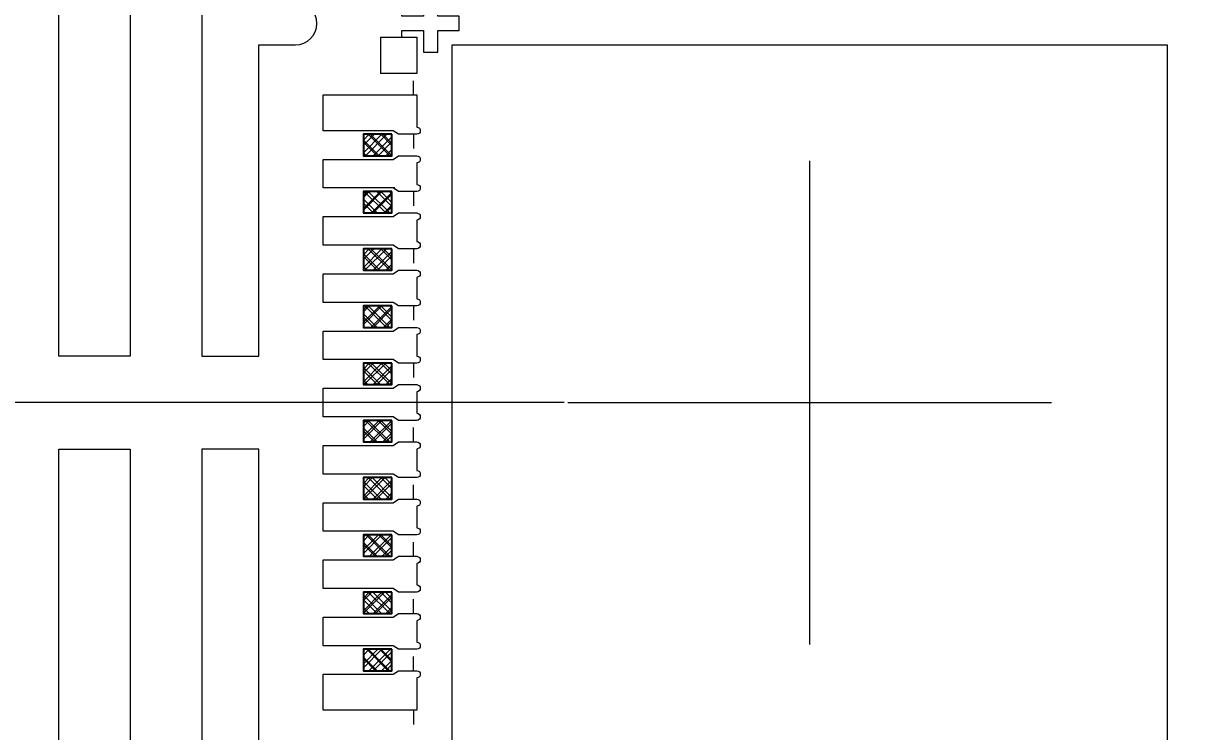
# Model space of a CAD drawing. Extents: x -140 to 3541, y -503 to -95.
# Drawn here: x 3205.07 to 3213.26, y -332.76 to -327.81 of the extents above; entities that cross this region are included whole.
import ezdxf

# ---------------------------------------------------------------- set-up
doc = ezdxf.new("R2010")
doc.units = 0
doc.header["$LTSCALE"] = 5
doc.header["$MEASUREMENT"] = 0
doc.header["$PDMODE"] = 3
doc.linetypes.add('CENTER', pattern=[2, 1.25, -0.25, 0.25, -0.25])
doc.linetypes.add('HIDDEN', pattern=[0.375, 0.25, -0.125])
doc.layers.get('0').update_dxf_attribs({"linetype": 'CONTINUOUS'})
doc.layers.get('Defpoints').update_dxf_attribs({"linetype": 'CONTINUOUS'})
for name, color, linetype in [('1', 7, 'CONTINUOUS'), ('1D', 4, 'CONTINUOUS'), ('center', 1, 'CONTINUOUS'), ('ETCH', 4, 'CONTINUOUS'), ('PKG', 2, 'CONTINUOUS'), ('PLATING', 3, 'CONTINUOUS'), ('标注', 4, 'CONTINUOUS')]:
    doc.layers.add(name, color=color, linetype=linetype)
doc.layers.add('标注线', color=3, linetype='CONTINUOUS', lineweight=18)
doc.styles.add('SIMPLEX', font='SIMPLEX')
doc.styles.add('宋体', font='')
doc.styles.get('宋体').set_extended_font_data('SimSun')
doc.dimstyles.new('副本Standard', dxfattribs={"dimtxt": 0.05, "dimasz": 0.05, "dimexe": 0.07, "dimexo": 0.07, "dimgap": 0.07, "dimtad": 1, "dimzin": 1, "dimdsep": 46, "dimtxsty": 'SIMPLEX', "dimcen": 0.1, "dimclrd": 256, "dimclre": 256, "dimclrt": 256, "dimadec": 0, "dimazin": 0, "dimtfac": 1, "dimtofl": 0, "dimtmove": 0, "dimatfit": 0, "dimfxl": 1, "dimlwd": -1, "dimlwe": -1, "dimarcsym": 0})

# ---------------------------------------------------------------- blocks, each defined once
blk = doc.blocks.new('*D99')
at = {"layer": 'Defpoints', "color": 0}
for p in [(3204.8213, -274.4233), (3198.5555, -330.4613), (3208.8736, -330.4613)]:
    blk.add_point(p, dxfattribs=at)
at = {"layer": '标注', "lineweight": 0}
blk.add_line((3208.8486, -330.4613), (3198.5555, -330.4613), dxfattribs=at)
at = {"layer": '标注', "lineweight": 0, "insert": (3196.444, -330.4613), "char_height": 1, "attachment_point": 5, "style": '宋体'}
blk.add_mtext('56.038', dxfattribs=at)
blk = doc.blocks.new('*D110')
at = {"layer": 'Defpoints', "color": 0}
for p in [(3239.5643, -274.4233), (3204.8143, -346.9113), (3206.9959, -355.1343)]:
    blk.add_point(p, dxfattribs=at)
at = {"layer": '标注', "lineweight": 0}
for p, q in [((3204.8143, -346.9363), (3204.8143, -351.1343)), ((3204.8143, -351.1343), (3206.9959, -353.1343)), ((3206.9959, -353.1343), (3206.9959, -355.1343))]:
    blk.add_line(p, q, dxfattribs=at)
at = {"layer": '标注', "lineweight": 0, "insert": (3206.9959, -357.2513), "char_height": 1, "attachment_point": 5, "rotation": 90, "style": '宋体'}
blk.add_mtext('34.750', dxfattribs=at)
blk = doc.blocks.new('*D131')
at = {"layer": 'Defpoints', "color": 0}
for p in [(3204.8213, -274.4233), (3198.5555, -349.3993), (3232.8023, -349.3993)]:
    blk.add_point(p, dxfattribs=at)
at = {"layer": '标注', "lineweight": 0}
blk.add_line((3232.7773, -349.3993), (3198.5555, -349.3993), dxfattribs=at)
at = {"layer": '标注', "lineweight": 0, "insert": (3196.4412, -349.3993), "char_height": 1, "attachment_point": 5, "style": '宋体'}
blk.add_mtext('74.976', dxfattribs=at)
blk = doc.blocks.new('*D132')
at = {"layer": 'Defpoints', "color": 0}
for p in [(3204.8213, -274.4233), (3198.5555, -335.7613), (3208.8736, -335.7613)]:
    blk.add_point(p, dxfattribs=at)
at = {"layer": '标注', "lineweight": 0}
blk.add_line((3208.8486, -335.7613), (3198.5555, -335.7613), dxfattribs=at)
at = {"layer": '标注', "lineweight": 0, "insert": (3196.4356, -335.7613), "char_height": 1, "attachment_point": 5, "style": '宋体'}
blk.add_mtext('61.338', dxfattribs=at)
blk = doc.blocks.new('*U152')
at = {"layer": '标注线'}
h = blk.add_hatch(dxfattribs=at)
h.set_pattern_fill('ANSI37', color=256, scale=0.5)
h.set_pattern_definition([(45, (-3340.25684, 269.03637), (-0.0441941738, 0.0441941738), []), (135, (-3340.25684, 269.03637), (-0.0441941738, -0.0441941738), [])])
h.paths.add_polyline_path([(-0.075, -0.1), (-0.075, 0.1), (0.075, 0.1), (0.075, -0.1)])
at = {"layer": 'PLATING'}
blk.add_lwpolyline([(0.075, 0.1), (0.075, -0.1), (-0.075, -0.1), (-0.075, 0.1)], close=True, dxfattribs=at)
blk = doc.blocks.new('*U153')
at = {"layer": 'ETCH', "color": 0, "linetype": 'ByBlock', "lineweight": -2}
for p in [(0, 0), (0.4, 0), (0.8, 0), (1.2, 0), (1.6, 0), (2, 0), (2.4, 0), (2.8, 0), (3.2, 0), (3.6, 0)]:
    blk.add_blockref('*U152', p, dxfattribs=at)

msp = doc.modelspace()

# ---------------------------------------------------------------- hatches: boundary and pattern name
at = {"layer": '标注线', "lineweight": 0}
h = msp.add_hatch(dxfattribs=at)
h.set_pattern_fill('ANSI37', color=256, scale=0.5, angle=90)
h.set_pattern_definition([(45, (3476.58071, -3668.91819), (0.0441941738, -0.0441941738), []), (315, (3476.58071, -3668.91819), (-0.0441941738, -0.0441941738), [])])
h.paths.add_polyline_path([(3207.44434, -328.58635), (3207.44434, -328.73635), (3207.64434, -328.73635), (3207.64434, -328.58635)])
h = msp.add_hatch(dxfattribs=at)
h.set_pattern_fill('ANSI37', color=256, scale=0.5, angle=90)
h.set_pattern_definition([(45, (3476.58071, -3669.31819), (0.0441941738, -0.0441941738), []), (315, (3476.58071, -3669.31819), (-0.0441941738, -0.0441941738), [])])
h.paths.add_polyline_path([(3207.44434, -328.98635), (3207.44434, -329.13635), (3207.64434, -329.13635), (3207.64434, -328.98635)])
h = msp.add_hatch(dxfattribs=at)
h.set_pattern_fill('ANSI37', color=256, scale=0.5, angle=90)
h.set_pattern_definition([(45, (3476.58071, -3669.71819), (0.0441941738, -0.0441941738), []), (315, (3476.58071, -3669.71819), (-0.0441941738, -0.0441941738), [])])
h.paths.add_polyline_path([(3207.44434, -329.38635), (3207.44434, -329.53635), (3207.64434, -329.53635), (3207.64434, -329.38635)])
h = msp.add_hatch(dxfattribs=at)
h.set_pattern_fill('ANSI37', color=256, scale=0.5, angle=90)
h.set_pattern_definition([(45, (3476.58071, -3670.11819), (0.0441941738, -0.0441941738), []), (315, (3476.58071, -3670.11819), (-0.0441941738, -0.0441941738), [])])
h.paths.add_polyline_path([(3207.44434, -329.78635), (3207.44434, -329.93635), (3207.64434, -329.93635), (3207.64434, -329.78635)])
h = msp.add_hatch(dxfattribs=at)
h.set_pattern_fill('ANSI37', color=256, scale=0.5, angle=90)
h.set_pattern_definition([(45, (3476.58071, -3670.51819), (0.0441941738, -0.0441941738), []), (315, (3476.58071, -3670.51819), (-0.0441941738, -0.0441941738), [])])
h.paths.add_polyline_path([(3207.44434, -330.18635), (3207.44434, -330.33635), (3207.64434, -330.33635), (3207.64434, -330.18635)])
h = msp.add_hatch(dxfattribs=at)
h.set_pattern_fill('ANSI37', color=256, scale=0.5, angle=90)
h.set_pattern_definition([(45, (3476.58071, -3670.91819), (0.0441941738, -0.0441941738), []), (315, (3476.58071, -3670.91819), (-0.0441941738, -0.0441941738), [])])
h.paths.add_polyline_path([(3207.44434, -330.58635), (3207.44434, -330.73635), (3207.64434, -330.73635), (3207.64434, -330.58635)])
h = msp.add_hatch(dxfattribs=at)
h.set_pattern_fill('ANSI37', color=256, scale=0.5, angle=90)
h.set_pattern_definition([(45, (3476.58071, -3671.31819), (0.0441941738, -0.0441941738), []), (315, (3476.58071, -3671.31819), (-0.0441941738, -0.0441941738), [])])
h.paths.add_polyline_path([(3207.44434, -330.98635), (3207.44434, -331.13635), (3207.64434, -331.13635), (3207.64434, -330.98635)])
h = msp.add_hatch(dxfattribs=at)
h.set_pattern_fill('ANSI37', color=256, scale=0.5, angle=90)
h.set_pattern_definition([(45, (3476.58071, -3671.71819), (0.0441941738, -0.0441941738), []), (315, (3476.58071, -3671.71819), (-0.0441941738, -0.0441941738), [])])
h.paths.add_polyline_path([(3207.44434, -331.38635), (3207.44434, -331.53635), (3207.64434, -331.53635), (3207.64434, -331.38635)])
h = msp.add_hatch(dxfattribs=at)
h.set_pattern_fill('ANSI37', color=256, scale=0.5, angle=90)
h.set_pattern_definition([(45, (3476.58071, -3672.11819), (0.0441941738, -0.0441941738), []), (315, (3476.58071, -3672.11819), (-0.0441941738, -0.0441941738), [])])
h.paths.add_polyline_path([(3207.44434, -331.78635), (3207.44434, -331.93635), (3207.64434, -331.93635), (3207.64434, -331.78635)])
h = msp.add_hatch(dxfattribs=at)
h.set_pattern_fill('ANSI37', color=256, scale=0.5, angle=90)
h.set_pattern_definition([(45, (3476.58071, -3672.51819), (0.0441941738, -0.0441941738), []), (315, (3476.58071, -3672.51819), (-0.0441941738, -0.0441941738), [])])
h.paths.add_polyline_path([(3207.44434, -332.18635), (3207.44434, -332.33635), (3207.64434, -332.33635), (3207.64434, -332.18635)])

# ---------------------------------------------------------------- linework, layer by layer
at = {"lineweight": 0}
for points in [[(3205.31434, -325.48635), (3205.81434, -325.48635), (3205.81434, -330.13635), (3205.31434, -330.13635)], [(3205.31434, -330.78635), (3205.81434, -330.78635), (3205.81434, -335.43635), (3205.31434, -335.43635)]]:
    msp.add_lwpolyline(points, close=True, dxfattribs=at)
for points in [[(3206.96934, -327.96135, 1), (3206.96934, -327.66135), (3206.71434, -327.66135), (3206.71434, -325.48635), (3206.31434, -325.48635), (3206.31434, -330.13635), (3206.71434, -330.13635), (3206.71434, -327.96135)], [(3206.96934, -333.26135, 1), (3206.96934, -332.96135), (3206.71434, -332.96135), (3206.71434, -330.78635), (3206.31434, -330.78635), (3206.31434, -335.43635), (3206.71434, -335.43635), (3206.71434, -333.26135)]]:
    msp.add_lwpolyline(points, format="xyb", close=True, dxfattribs=at)
at = {"layer": '1', "linetype": 'Continuous', "lineweight": 0}
msp.add_line((3207.56434, -327.90635), (3207.56434, -328.16135), dxfattribs=at)
at = {"layer": '1', "lineweight": 0}
msp.add_lwpolyline([(3207.56434, -327.90635), (3207.81934, -327.90635), (3207.81934, -328.16135), (3207.56434, -328.16135)], dxfattribs=at)
at = {"layer": '1', "linetype": 'Continuous', "lineweight": 0}
for points in [[(3207.16434, -328.31135), (3207.81934, -328.31135), (3207.81934, -328.53649, -0.9266253), (3207.81934, -328.58635), (3207.68934, -328.58635), (3207.65184, -328.56135), (3207.16434, -328.56135)], [(3207.16434, -329.16135), (3207.65184, -329.16135), (3207.68934, -329.13635), (3207.81934, -329.13635, -0.9266253), (3207.81934, -329.1862), (3207.81934, -329.33649, -0.9266253), (3207.81934, -329.38635), (3207.68934, -329.38635), (3207.65184, -329.36135), (3207.16434, -329.36135)], [(3207.16434, -329.56135), (3207.65184, -329.56135), (3207.68934, -329.53635), (3207.81934, -329.53635, -0.9266253), (3207.81934, -329.5862), (3207.81934, -329.73649, -0.9266253), (3207.81934, -329.78635), (3207.68934, -329.78635), (3207.65184, -329.76135), (3207.16434, -329.76135)], [(3207.16434, -329.96135), (3207.65184, -329.96135), (3207.68934, -329.93635), (3207.81934, -329.93635, -0.9266253), (3207.81934, -329.9862), (3207.81934, -330.13649, -0.9266253), (3207.81934, -330.18635), (3207.68934, -330.18635), (3207.65184, -330.16135), (3207.16434, -330.16135)], [(3207.16434, -330.36135), (3207.65184, -330.36135), (3207.68934, -330.33635), (3207.81934, -330.33635, -0.9266253), (3207.81934, -330.3862), (3207.81934, -330.53649, -0.9266253), (3207.81934, -330.58635), (3207.68934, -330.58635), (3207.65184, -330.56135), (3207.16434, -330.56135)], [(3207.16434, -331.16135), (3207.65184, -331.16135), (3207.68934, -331.13635), (3207.81934, -331.13635, -0.9266253), (3207.81934, -331.1862), (3207.81934, -331.33649, -0.9266253), (3207.81934, -331.38635), (3207.68934, -331.38635), (3207.65184, -331.36135), (3207.16434, -331.36135)], [(3207.16434, -331.56135), (3207.65184, -331.56135), (3207.68934, -331.53635), (3207.81934, -331.53635, -0.9266253), (3207.81934, -331.5862), (3207.81934, -331.73649, -0.9266253), (3207.81934, -331.78635), (3207.68934, -331.78635), (3207.65184, -331.76135), (3207.16434, -331.76135), (3207.16434, -331.58638)], [(3207.68934, -331.93635), (3207.81934, -331.93635, -0.9266253), (3207.81934, -331.9862), (3207.81934, -332.13649, -0.9266253), (3207.81934, -332.18635), (3207.68934, -332.18635), (3207.65184, -332.16135), (3207.16434, -332.16135), (3207.16434, -331.96135), (3207.65184, -331.96135)], [(3207.16434, -332.61135), (3207.16434, -332.36135), (3207.65184, -332.36135), (3207.68934, -332.33635), (3207.81934, -332.33635, -0.9266253), (3207.81934, -332.3862), (3207.81934, -332.61135)]]:
    msp.add_lwpolyline(points, format="xyb", close=True, dxfattribs=at)
for points in [[(3207.66434, -328.96135), (3207.16434, -328.96135), (3207.16434, -328.76135), (3207.65184, -328.76135), (3207.68934, -328.73635), (3207.81934, -328.73635, -0.9266253), (3207.81934, -328.7862), (3207.81934, -328.93649, -0.9266253), (3207.81934, -328.98635), (3207.68934, -328.98635), (3207.65184, -328.96135)], [(3207.16434, -330.96135), (3207.16434, -330.76135), (3207.65184, -330.76135), (3207.68934, -330.73635), (3207.81934, -330.73635, -0.9266253), (3207.81934, -330.7862), (3207.81934, -330.93649, -0.9266253), (3207.81934, -330.98635), (3207.68934, -330.98635), (3207.65184, -330.96135), (3207.16434, -330.96135), (3207.16434, -330.93638)]]:
    msp.add_lwpolyline(points, format="xyb", dxfattribs=at)
at = {"layer": '1D', "linetype": 'HIDDEN', "lineweight": 0, "ltscale": 0.05}
for p, q in [((3207.79434, -328.58635), (3207.79434, -328.73635)), ((3207.79434, -328.98635), (3207.79434, -329.13635)), ((3207.79434, -329.38635), (3207.79434, -329.53635)), ((3207.79434, -329.78635), (3207.79434, -329.93635)), ((3207.79434, -330.18635), (3207.79434, -330.33635)), ((3207.79434, -330.73635), (3207.79434, -330.58635)), ((3207.79434, -331.13635), (3207.79434, -330.98635)), ((3207.79434, -331.53635), (3207.79434, -331.38635)), ((3207.79434, -331.93635), (3207.79434, -331.78635)), ((3207.79434, -332.33635), (3207.79434, -332.18635))]:
    msp.add_line(p, q, dxfattribs=at)
at = {"layer": '1D', "linetype": 'HIDDEN', "lineweight": 5, "ltscale": 0.15}
msp.add_lwpolyline([(3207.71434, -327.90635), (3207.71434, -327.86135), (3207.86434, -327.86135), (3207.86434, -328.01135), (3207.96434, -328.01135), (3207.96434, -327.86135), (3208.11434, -327.86135), (3208.11434, -327.76135), (3207.96434, -327.76135), (3207.96434, -327.61135), (3207.86434, -327.61135), (3207.86434, -327.76135), (3207.71434, -327.76135), (3207.71434, -327.71635)], dxfattribs=at)
at = {"layer": '1D', "linetype": 'HIDDEN', "lineweight": 0, "ltscale": 0.08}
for points in [[(3207.79434, -328.31135), (3207.79434, -328.16135)], [(3207.79434, -332.61135), (3207.79434, -332.76135)]]:
    msp.add_lwpolyline(points, dxfattribs=at)
at = {"layer": 'center', "linetype": 'CENTER', "lineweight": 0}
for p, q in [((3210.56434, -328.7706), (3210.56434, -332.15209)), ((3208.8736, -330.46135), (3212.25509, -330.46135))]:
    msp.add_line(p, q, dxfattribs=at)
at = {"layer": 'PKG', "linetype": 'Continuous', "lineweight": 0}
msp.add_lwpolyline([(3208.06434, -332.96135), (3208.06434, -327.96135), (3213.06434, -327.96135), (3213.06434, -332.96135)], close=True, dxfattribs=at)
at = {"layer": 'PLATING', "lineweight": 0}
for points in [[(3207.64434, -328.58635), (3207.44434, -328.58635), (3207.44434, -328.73635), (3207.64434, -328.73635)], [(3207.64434, -328.98635), (3207.44434, -328.98635), (3207.44434, -329.13635), (3207.64434, -329.13635)], [(3207.64434, -329.38635), (3207.44434, -329.38635), (3207.44434, -329.53635), (3207.64434, -329.53635)], [(3207.64434, -329.78635), (3207.44434, -329.78635), (3207.44434, -329.93635), (3207.64434, -329.93635)], [(3207.64434, -330.18635), (3207.44434, -330.18635), (3207.44434, -330.33635), (3207.64434, -330.33635)], [(3207.64434, -330.58635), (3207.44434, -330.58635), (3207.44434, -330.73635), (3207.64434, -330.73635)], [(3207.64434, -330.98635), (3207.44434, -330.98635), (3207.44434, -331.13635), (3207.64434, -331.13635)], [(3207.64434, -331.38635), (3207.44434, -331.38635), (3207.44434, -331.53635), (3207.64434, -331.53635)], [(3207.64434, -331.78635), (3207.44434, -331.78635), (3207.44434, -331.93635), (3207.64434, -331.93635)], [(3207.64434, -332.18635), (3207.44434, -332.18635), (3207.44434, -332.33635), (3207.64434, -332.33635)]]:
    msp.add_lwpolyline(points, close=True, dxfattribs=at)

# ---------------------------------------------------------------- block references
at = {"layer": 'ETCH', "lineweight": 0, "xscale": -1, "rotation": 269.9999999997916}
msp.add_blockref('*U153', (3207.54434, -332.26135), dxfattribs=at)

# ---------------------------------------------------------------- dimensions: what is measured, and where the dimension line sits
at = {"layer": '标注', "lineweight": 0}
for feature_location, offset, dtype, origin, picture, middle in [((3208.8736, -335.76135), (-10.31813, 0), 0, (3204.82134, -274.42335), '*D132', (3196.43564, -335.76135)), ((3232.80234, -349.39935), (-34.24687, 0), 0, (3204.82134, -274.42335), '*D131', (3196.44122, -349.39935)), ((3208.8736, -330.46135), (-10.31813, 0), 0, (3204.82134, -274.42335), '*D99', (3196.44402, -330.46135)), ((3204.81434, -346.91135), (2.18161, -8.22295), 1, (3239.56434, -274.42335), '*D110', (3206.99595, -357.25134))]:
    dim = msp.add_ordinate_dim(feature_location=feature_location, offset=offset, dtype=dtype, origin=origin, dimstyle='副本Standard', override={"dimtxt": 1, "dimasz": 1, "dimexo": 0.025, "dimgap": 0.05, "dimtad": 0, "dimdec": 3, "dimtxsty": '宋体', "dimlwe": 0}, dxfattribs=at)
    dim.commit()
    dim.dimension.update_dxf_attribs({"geometry": picture, "text_midpoint": middle})

doc.saveas('drawing.dxf')
